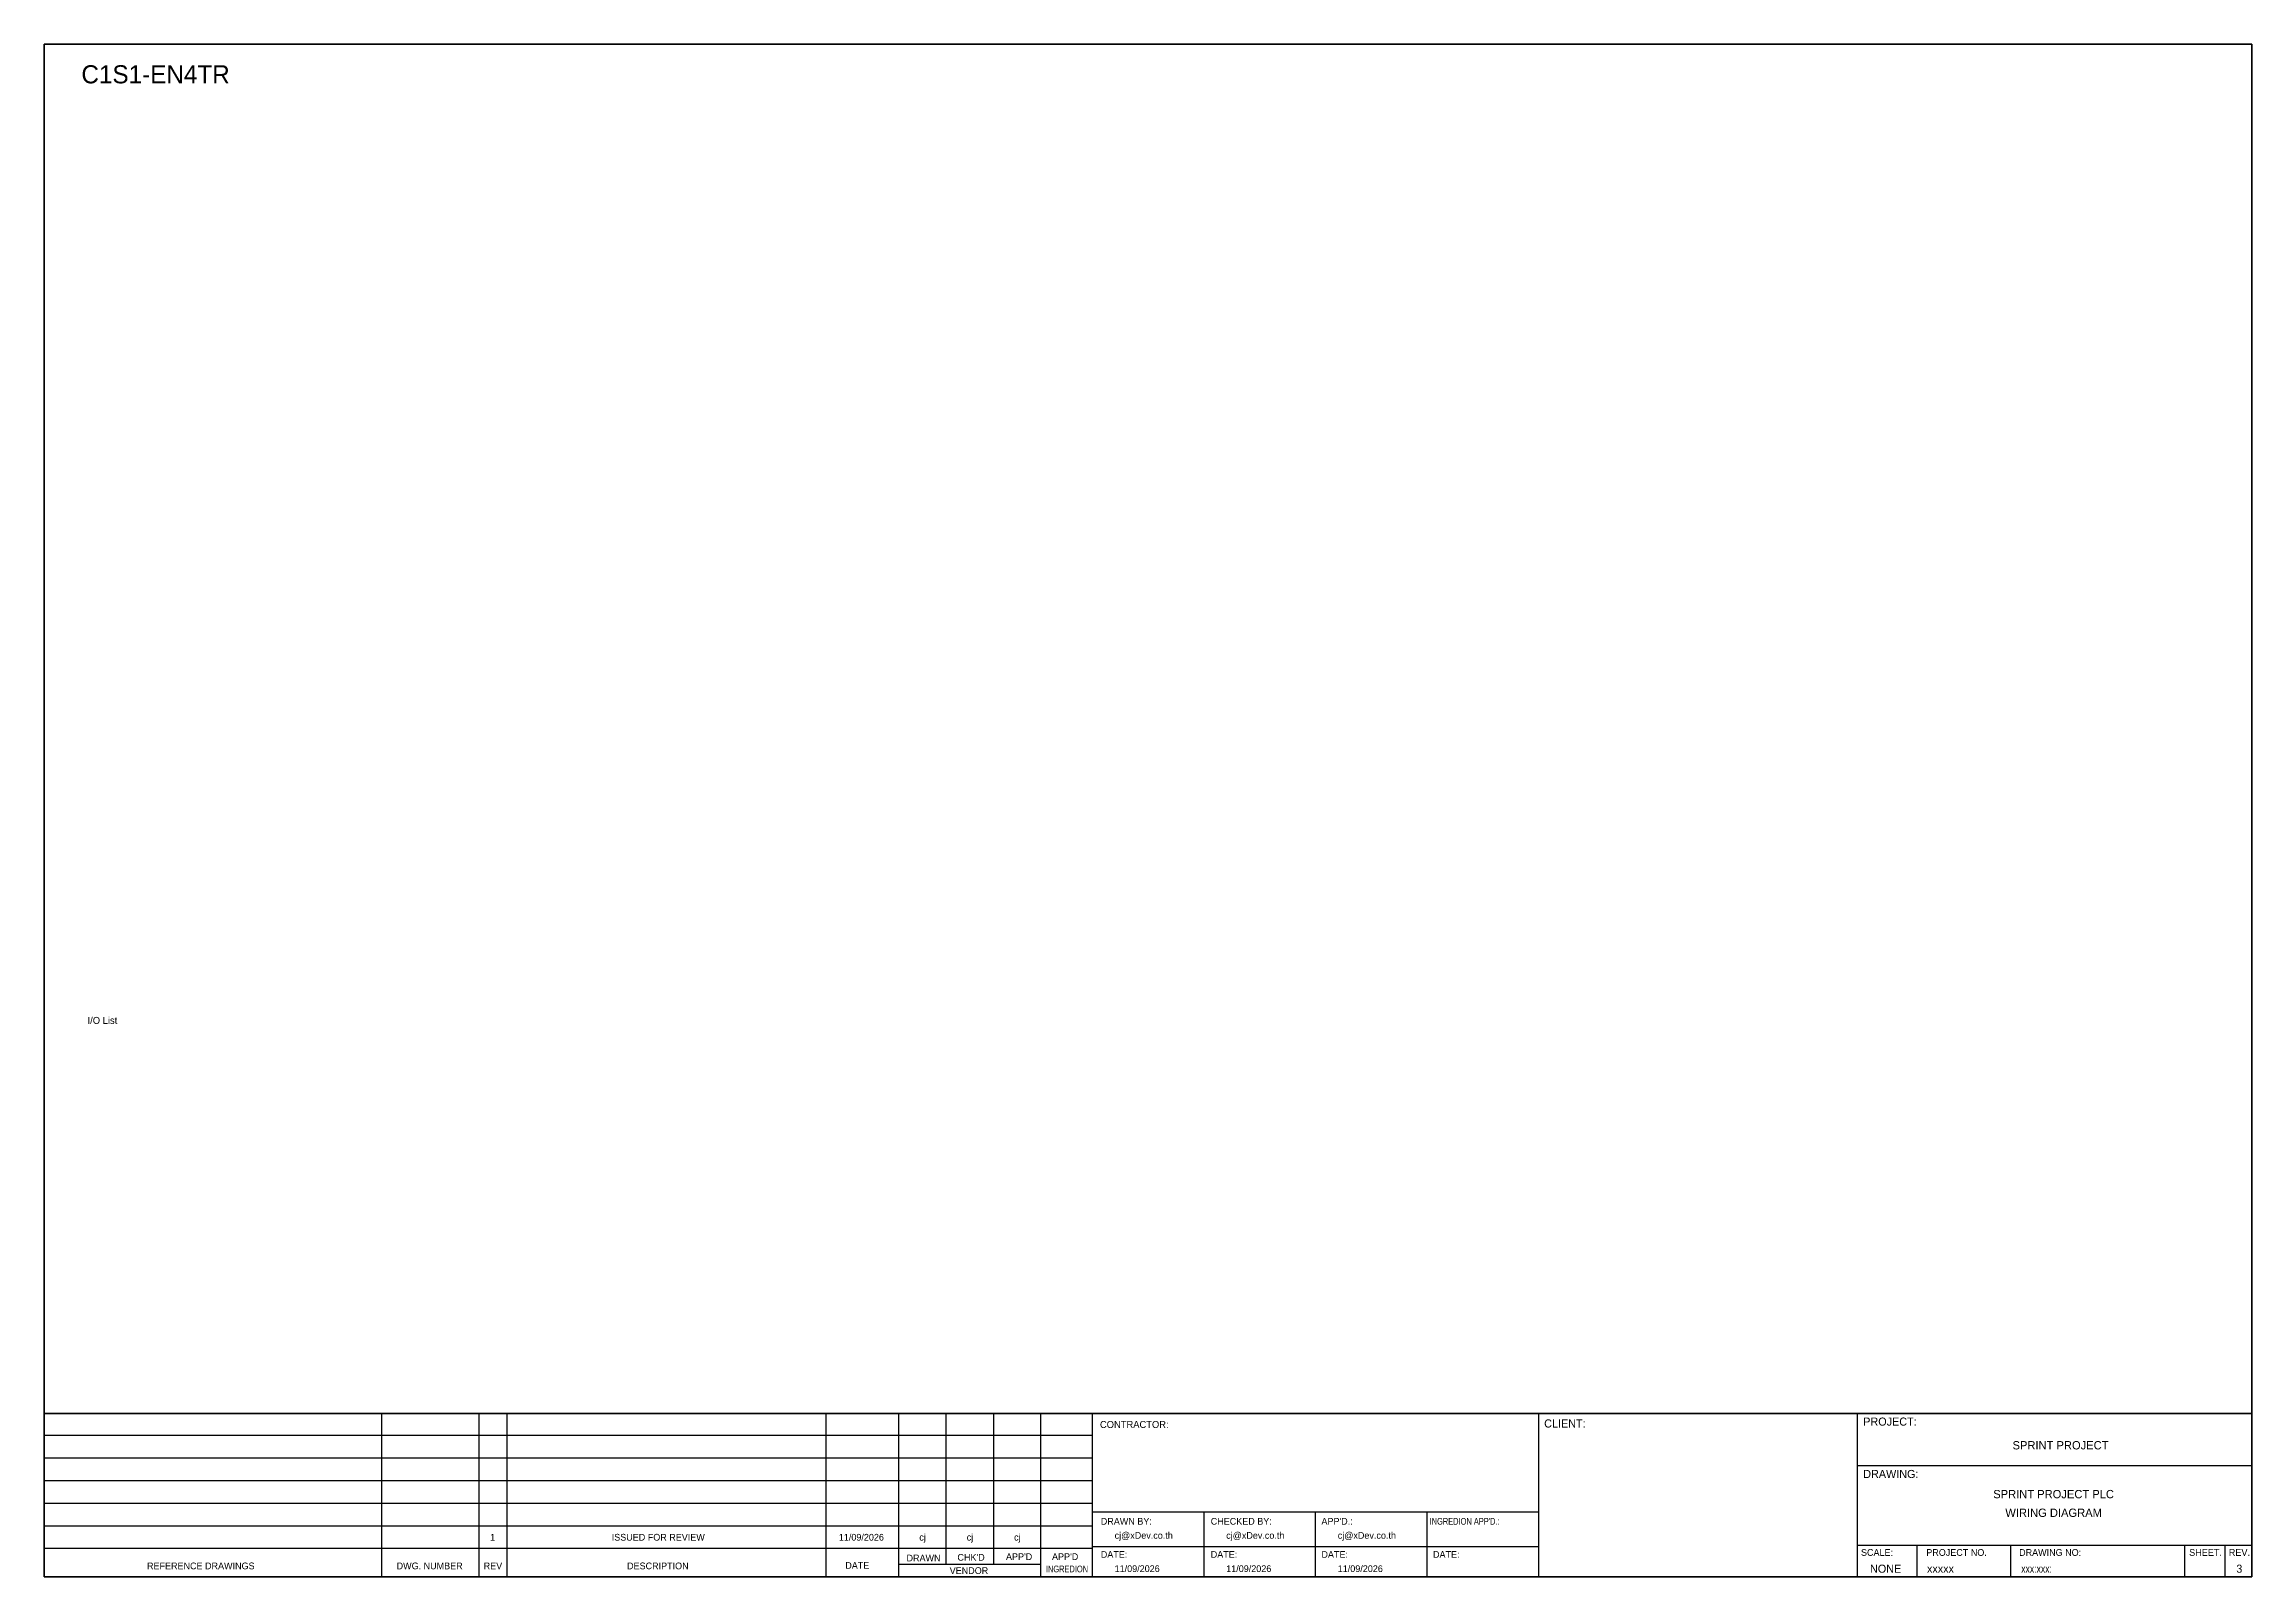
# Model space of a CAD drawing. Header units: metres. Extents: x 0 to 54213, y 0 to 2704.
# Drawn here: x 4193 to 8087, y 0 to 2704 of the extents above; entities that cross this region are included whole.
import ezdxf
from ezdxf.enums import TextEntityAlignment as Align

# ---------------------------------------------------------------- set-up
doc = ezdxf.new("R2010")
doc.units = ezdxf.units.M

msp = doc.modelspace()

# ---------------------------------------------------------------- linework, layer by layer
at = {"color": 4}
for p, q in [((7495.6, 56.1), (7495.6, 0)), ((7660.9, 56.1), (7660.9, 0))]:
    msp.add_line(p, q, dxfattribs=at)
at = {"color": 4, "ltscale": 0.5}
for p, q in [((7968, 56.1), (7968, 0)), ((7968, 56.1), (7968, 0)), ((8039.2, 56.1), (8039.2, 0)), ((8039.2, 56.1), (8039.2, 0))]:
    msp.add_line(p, q, dxfattribs=at)
at = {"layer": 'GT_1', "color": 4}
for p, q in [((4788.7, 0), (4788.7, 288.2)), ((4960.6, 0), (4960.6, 288.2)), ((5009.7, 0), (5009.7, 288.2)), ((5572.4, 0), (5572.4, 288.2)), ((5700.7, 0), (5700.7, 288.2)), ((5784.3, 21.8), (5784.3, 288.2)), ((5867.8, 21.8), (5867.8, 288.2)), ((5951.1, 0), (5951.1, 288.2)), ((6042.1, 0), (6042.1, 288.2)), ((6829.1, 0), (6829.1, 288.2)), ((7391.4, 0), (7391.4, 288.2)), ((7391.4, 0), (7391.4, 288.2)), ((7391.4, 0), (7391.4, 288.2)), ((6042.1, 249.3), (4193.3, 249.3)), ((6042.1, 209.5), (4193.3, 209.5)), ((6042.1, 169.6), (4193.3, 169.6)), ((6042.1, 129.7), (4193.3, 129.7)), ((6042.1, 89.7), (4193.3, 89.7)), ((6829.1, 114.3), (6042.1, 114.3)), ((6238.9, 0), (6238.9, 114.3)), ((6435.6, 0), (6435.6, 114.3)), ((6632.4, 0), (6632.4, 114.3)), ((6042, 49.8), (4193.3, 49.8)), ((6829.1, 52.9), (6042.1, 52.9)), ((7391.4, 56.1), (8086.6, 56.1)), ((5951.1, 21.8), (5700.7, 21.8))]:
    msp.add_line(p, q, dxfattribs=at)
at = {"layer": 'HELPPOINT', "color": 4, "lineweight": 35}
for p, q in [((4193.3, 0), (4193.3, 2704.2)), ((4193.3, 2704.2), (8086.6, 2704.2)), ((4193.3, 0), (4193.3, 2704.2)), ((4193.3, 2704.2), (8086.6, 2704.2)), ((8086.6, 2704.2), (8086.6, 0)), ((8086.6, 2704.2), (8086.6, 0)), ((8086.6, 0), (4193.3, 0)), ((8086.6, 0), (4193.3, 0))]:
    msp.add_line(p, q, dxfattribs=at)
at = {"layer": 'HELPPOINT', "color": 4}
for p, q in [((7391.4, 196.6), (8086.6, 196.6)), ((7391.4, 196.6), (8086.6, 196.6)), ((7391.4, 56.1), (8086.6, 56.1))]:
    msp.add_line(p, q, dxfattribs=at)
at = {"layer": 'MEMBER', "color": 4, "lineweight": 35}
msp.add_line((4193.3, 288.2), (8086.6, 288.2), dxfattribs=at)
msp.add_line((4193.3, 288.2), (8086.6, 288.2), dxfattribs=at)
at = {"layer": 'MEMBER', "color": 4}
for p, q in [((7391.4, 196.6), (8086.6, 196.6)), ((7391.4, 196.6), (8086.6, 196.6)), ((7391.4, 56.1), (8086.6, 56.1)), ((7391.4, 56.1), (8086.6, 56.1))]:
    msp.add_line(p, q, dxfattribs=at)

# ---------------------------------------------------------------- texts
at = {"color": 2}
msp.add_text('C1S1-EN4TR', height=32, dxfattribs=at).set_placement((4259, 2635))
at = {"color": 4, "ltscale": 100}
for s, p in [('SPRINT PROJECT', (7749.2, 232.2)), ('SPRINT PROJECT PLC', (7737, 146)), ('WIRING DIAGRAM', (7737, 113.1))]:
    msp.add_text(s, height=14.693, dxfattribs=at).set_placement(p, align=Align.MIDDLE_CENTER)
at = {"layer": 'GT_1', "color": 4}
for s, p in [('CLIENT:', (6838.6, 263.5)), ('PROJECT:', (7401.3, 266.8)), ('DRAWING:', (7401.3, 174.4))]:
    msp.add_text(s, height=14.25, dxfattribs=at).set_placement(p)
at = {"layer": 'MEMBER', "color": 4, "ltscale": 0.8}
for s, height, p in [('I/O List', 12.35, (4269.9, 975.6)), ('CONTRACTOR:', 12.35, (6055.2, 262.7)), ('DRAWN BY:', 11.88, (6056.7, 92.1)), ('cj@xDev.co.th', 11.875, (6081.1, 67.2)), ('CHECKED BY:', 11.875, (6250.6, 92.1)), ('cj@xDev.co.th', 11.875, (6277.9, 67.2)), ("APP'D.:", 11.88, (6445.8, 92.1)), ('cj@xDev.co.th', 11.875, (6474.6, 67.2)), ('DRAWN', 11.88, (5714.1, 27.3)), ("CHK'D", 11.88, (5803.9, 28.5)), ("APP'D", 11.88, (5889.5, 29.7)), ("APP'D", 11.88, (5970.7, 29.7)), ('DATE:', 11.88, (6056.7, 33.6)), ('DATE:', 11.88, (6250.6, 33.6)), ('DATE:', 11.88, (6445.8, 33.6)), ('DATE:', 11.88, (6642.6, 33.6)), ('SCALE:', 11.88, (7397.3, 37.1)), ('PROJECT NO.', 11.875, (7512.5, 37.1)), ('DRAWING NO:', 11.875, (7676.2, 37.1)), ('SHEET.', 12, (7976, 37.1)), ('REV.', 12, (8045.9, 37.1)), ('REFERENCE DRAWINGS', 11.875, (4374.7, 13.4)), ('DWG. NUMBER', 11.875, (4814.9, 13.4)), ('REV', 11.88, (4968.4, 13.4)), ('DESCRIPTION', 11.875, (5221.3, 13.4)), ('DATE', 11.88, (5606.1, 14.2)), ('VENDOR', 11.88, (5790.2, 5.1)), ('11/09/2026', 11.88, (6081.1, 8.5)), ('11/09/2026', 11.88, (6277.9, 8.5)), ('11/09/2026', 11.88, (6474.6, 8.5)), ('NONE', 14.23, (7413.3, 7.3)), ('xxxxx', 14.23, (7513.7, 7.3))]:
    msp.add_text(s, height=height, dxfattribs=at).set_placement(p)
at = {"layer": 'MEMBER', "color": 4, "ltscale": 0.8, "width": 0.8}
for s, height, p in [("INGREDION APP'D.:", 11.875, (6636.6, 92.1)), ('INGREDION', 11.88, (5959.9, 8)), ('xxx:xxx:', 14.23, (7679.9, 7.3))]:
    msp.add_text(s, height=height, dxfattribs=at).set_placement(p)
at = {"layer": 'MEMBER', "color": 4, "ltscale": 0.8}
for s, height, p in [('1', 11.9, (4984.2, 69.9)), ('ISSUED FOR REVIEW', 11.875, (5276.3, 69.9)), ('11/09/2026', 11.88, (5634.5, 69.9)), ('cj', 11.88, (5742.4, 69.9)), ('cj', 11.88, (5826, 69.9)), ('cj', 11.88, (5909.5, 69.9))]:
    msp.add_text(s, height=height, dxfattribs=at).set_placement(p, align=Align.MIDDLE_CENTER)
msp.add_text('3', height=14.2, dxfattribs=at).set_placement((8064.5, 7.3), align=Align.CENTER)

doc.saveas('drawing.dxf')
